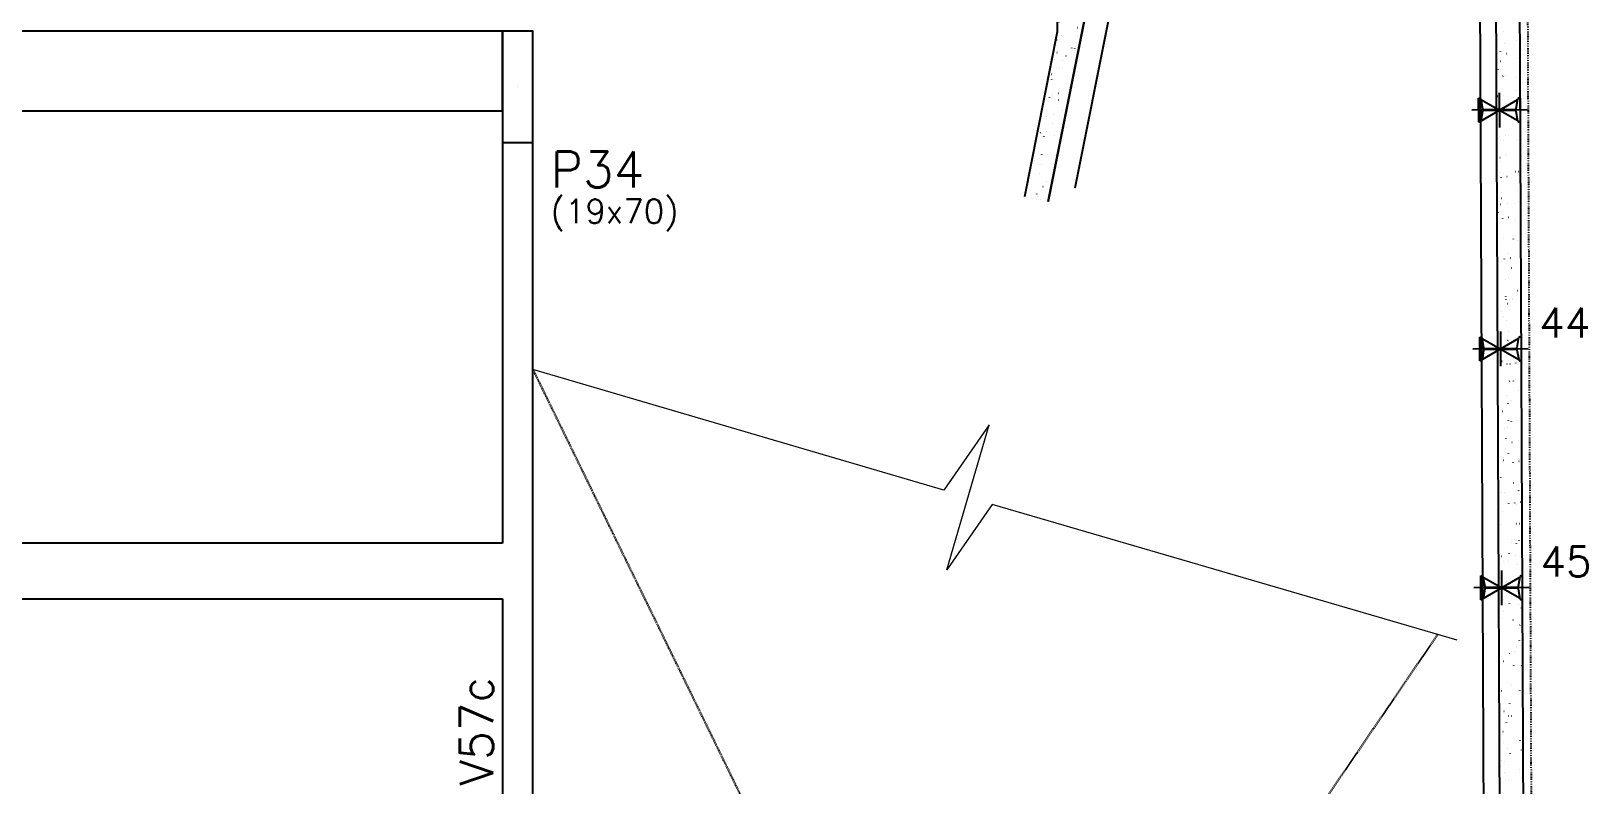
# Model space of a CAD drawing. Extents: x -40810 to 33675, y -2018 to 21213.
# Drawn here: x -8272 to -7294, y 10385 to 10858 of the extents above; entities that cross this region are included whole.
import ezdxf

# ---------------------------------------------------------------- set-up
doc = ezdxf.new("R2010")
doc.units = 0
doc.linetypes.add('ESTILO_TQS_0003', pattern=[1.5, 0.5, -0.4, 0.1, -0.5])
doc.linetypes.add('TRAZO_HUECO', pattern=[0.75, 0.5, -0.25])
doc.layers.get('0').update_dxf_attribs({"color": 1, "lineweight": 9})
for name, color, linetype in [('1', 5, 'Continuous'), ('12', 3, 'Continuous'), ('18', 9, 'Continuous'), ('19', 5, 'Continuous'), ('24', 5, 'ESTILO_TQS_0003'), ('241', 7, 'TRAZO_HUECO'), ('242', 3, 'Continuous'), ('3', 2, 'Continuous'), ('49', 20, 'Continuous'), ('51', 6, 'Continuous'), ('52', 21, 'Continuous'), ('8', 5, 'Continuous'), ('9', 3, 'Continuous'), ('STEPHANIE', 6, 'Continuous')]:
    doc.layers.add(name, color=color, linetype=linetype)
doc.styles.get("Standard").update_dxf_attribs({"font": 'romans.shx', "width": 0.8})

# ---------------------------------------------------------------- blocks, each defined once
blk = doc.blocks.new('_H9EFD498501-004')
for p, q in [((3967.277392, 2343.970867), (3967.277392, 2343.970867)), ((3967.277392, 2343.970867), (3967.277392, 2343.970867)), ((3967.277392, 2343.970867), (3967.277392, 2343.970867)), ((3967.303241, 2338.224489), (3967.303241, 2338.224489)), ((3967.303241, 2338.224489), (3967.303241, 2338.224489)), ((3971.76577, 2346.381658), (3971.77556, 2346.456016)), ((3972.8564, 2338.466945), (3972.931329, 2338.470216)), ((3980.063159, 2340.607229), (3980.108816, 2340.666731)), ((3967.335319, 2331.093151), (3967.376012, 2331.102173)), ((3970.101561, 2333.740736), (3970.111351, 2333.815094)), ((3970.9639, 2331.897588), (3971.037122, 2331.913821)), ((3973.808135, 2332.455524), (3973.853792, 2332.515025)), ((3981.364875, 2329.2547), (3981.374665, 2329.329058)), ((3967.36695, 2324.061208), (3967.36695, 2324.061208)), ((3967.36695, 2324.061208), (3967.36695, 2324.061208)), ((3967.667254, 2324.452572), (3967.712911, 2324.512074)), ((3968.613563, 2322.438265), (3968.623352, 2322.512623)), ((3970.064253, 2327.576401), (3970.10991, 2327.635902)), ((3967.393246, 2318.215436), (3967.393246, 2318.215436)), ((3967.393246, 2318.215436), (3967.393246, 2318.215436)), ((3967.393656, 2318.124302), (3967.393656, 2318.124302)), ((3967.393656, 2318.124302), (3967.393656, 2318.124302)), ((3967.393656, 2318.124302), (3967.393656, 2318.124302)), ((3967.415196, 2313.335767), (3967.415196, 2313.335767)), ((3967.415196, 2313.335767), (3967.415196, 2313.335767)), ((3967.415196, 2313.335767), (3967.415196, 2313.335767)), ((3967.658677, 2318.27428), (3967.731899, 2318.290513)), ((3971.683947, 2318.31162), (3971.758876, 2318.314891)), ((3973.557162, 2318.393406), (3973.632091, 2318.396678)), ((3979.774087, 2317.171466), (3979.783877, 2317.245824)), ((3980.238389, 2309.209904), (3980.284046, 2309.269405)), ((3967.451173, 2305.33772), (3967.451173, 2305.33772)), ((3967.451173, 2305.33772), (3967.451173, 2305.33772)), ((3967.451173, 2305.33772), (3967.451173, 2305.33772)), ((3968.380674, 2305.543786), (3968.453896, 2305.560019)), ((3972.041784, 2306.355434), (3972.115006, 2306.371667)), ((3973.983365, 2301.058198), (3974.029022, 2301.1177)), ((3978.109878, 2304.530544), (3978.119668, 2304.604902)), ((3967.484071, 2298.024115), (3967.484071, 2298.024115)), ((3967.484071, 2298.024115), (3967.484071, 2298.024115)), ((3967.508381, 2292.619835), (3967.508381, 2292.619835)), ((3967.508381, 2292.619835), (3967.508381, 2292.619835)), ((3967.5091, 2292.460005), (3967.5091, 2292.460005)), ((3967.5091, 2292.460005), (3967.5091, 2292.460005)), ((3967.842484, 2293.055246), (3967.888141, 2293.114748)), ((3968.736561, 2292.732126), (3968.809783, 2292.748359)), ((3970.239482, 2296.179075), (3970.285139, 2296.238577)), ((3971.110923, 2298.182466), (3971.185852, 2298.185738)), ((3976.62188, 2293.228072), (3976.631669, 2293.302431)), ((3981.226286, 2298.624113), (3981.301215, 2298.627384)), ((3967.567027, 2279.582289), (3967.567027, 2279.582289)), ((3967.567027, 2279.582289), (3967.567027, 2279.582289)), ((3967.567027, 2279.582289), (3967.567027, 2279.582289)), ((3969.458558, 2280.001631), (3969.531781, 2280.017864)), ((3973.119668, 2280.81328), (3973.192891, 2280.829513)), ((3975.031092, 2281.144838), (3975.040881, 2281.219196)), ((3967.574487, 2277.923928), (3967.574487, 2277.923928)), ((3967.574487, 2277.923928), (3967.574487, 2277.923928)), ((3967.574487, 2277.923928), (3967.574487, 2277.923928)), ((3969.93847, 2278.027141), (3970.013399, 2278.030413)), ((3971.811685, 2278.108928), (3971.886614, 2278.112199)), ((3980.413619, 2277.812578), (3980.459276, 2277.87208)), ((3980.653262, 2278.494959), (3980.728191, 2278.498231)), ((3967.624954, 2266.704574), (3967.624954, 2266.704574)), ((3967.624954, 2266.704574), (3967.624954, 2266.704574)), ((3967.649812, 2261.178462), (3967.649812, 2261.178462)), ((3967.649812, 2261.178462), (3967.649812, 2261.178462)), ((3968.017714, 2261.657921), (3968.063371, 2261.717422)), ((3969.814445, 2267.189972), (3969.887667, 2267.206205)), ((3970.414712, 2264.78175), (3970.460369, 2264.841251)), ((3973.366883, 2268.503916), (3973.376672, 2268.578274)), ((3974.158595, 2269.660873), (3974.204252, 2269.720374)), ((3967.664902, 2257.823741), (3967.664902, 2257.823741)), ((3967.664902, 2257.823741), (3967.664902, 2257.823741)), ((3967.682881, 2253.826858), (3967.682881, 2253.826858)), ((3967.682881, 2253.826858), (3967.682881, 2253.826858)), ((3967.682881, 2253.826858), (3967.682881, 2253.826858)), ((3969.365446, 2257.897988), (3969.440375, 2257.901259)), ((3970.536443, 2254.459477), (3970.609665, 2254.47571)), ((3971.878884, 2257.201445), (3971.888674, 2257.275803)), ((3974.197553, 2255.271126), (3974.270775, 2255.287359)), ((3979.480809, 2258.339634), (3979.555738, 2258.342906)), ((3981.354025, 2258.421421), (3981.428953, 2258.424692)), ((3967.740808, 2240.949142), (3967.740808, 2240.949142)), ((3967.740808, 2240.949142), (3967.740808, 2240.949142)), ((3970.288096, 2245.11821), (3970.297886, 2245.192569)), ((3970.892329, 2241.647818), (3970.965551, 2241.664051)), ((3980.588849, 2246.415253), (3980.634506, 2246.474754)), ((3967.755318, 2237.723554), (3967.755318, 2237.723554)), ((3967.755318, 2237.723554), (3967.755318, 2237.723554)), ((3967.755318, 2237.723554), (3967.755318, 2237.723554)), ((3968.192993, 2237.742663), (3968.267922, 2237.745934)), ((3968.623887, 2232.477288), (3968.633677, 2232.551647)), ((3970.066208, 2237.824449), (3970.141137, 2237.827721)), ((3970.589942, 2233.384424), (3970.635599, 2233.443925)), ((3974.333825, 2238.263547), (3974.379482, 2238.323048)), ((3978.907785, 2238.210481), (3978.982714, 2238.213752)), ((3981.3752, 2239.293724), (3981.384989, 2239.368082)), ((3967.791243, 2229.737088), (3967.791243, 2229.737088)), ((3967.791243, 2229.737088), (3967.791243, 2229.737088)), ((3967.798735, 2228.071427), (3967.798735, 2228.071427)), ((3967.798735, 2228.071427), (3967.798735, 2228.071427)), ((3967.798735, 2228.071427), (3967.798735, 2228.071427)), ((3967.806834, 2226.27115), (3967.806834, 2226.27115)), ((3968.192944, 2230.260595), (3968.238601, 2230.320097)), ((3971.614327, 2228.917323), (3971.687549, 2228.933556)), ((3975.275437, 2229.728972), (3975.348659, 2229.745205)), ((3979.887201, 2227.991252), (3979.896991, 2228.065611)), ((3967.845733, 2217.623366), (3967.845733, 2217.623366)), ((3967.845733, 2217.623366), (3967.845733, 2217.623366)), ((3967.845733, 2217.623366), (3967.845733, 2217.623366)), ((3967.856663, 2215.193711), (3967.856663, 2215.193711)), ((3967.856663, 2215.193711), (3967.856663, 2215.193711)), ((3971.970213, 2216.105664), (3972.043436, 2216.121896)), ((3977.735332, 2218.055156), (3977.810261, 2218.058427)), ((3978.296413, 2215.908018), (3978.306203, 2215.982376)), ((3979.608548, 2218.136942), (3979.683476, 2218.140213)), ((3980.764078, 2215.017927), (3980.809735, 2215.077428)), ((3967.91459, 2202.315996), (3967.91459, 2202.315996)), ((3967.91459, 2202.315996), (3967.91459, 2202.315996)), ((3967.91459, 2202.315996), (3967.91459, 2202.315996)), ((3970.765172, 2201.987098), (3970.810829, 2202.0466)), ((3972.692211, 2203.375169), (3972.765433, 2203.391402)), ((3974.509055, 2206.866221), (3974.554712, 2206.925723)), ((3976.353321, 2204.186817), (3976.426543, 2204.20305)), ((3976.632204, 2203.267096), (3976.641994, 2203.341454)), ((3967.932674, 2198.295715), (3967.932674, 2198.295715)), ((3967.932674, 2198.295715), (3967.932674, 2198.295715)), ((3967.936149, 2197.523179), (3967.936149, 2197.523179)), ((3968.320731, 2197.539971), (3968.39566, 2197.543242)), ((3968.368174, 2198.86327), (3968.413831, 2198.922771)), ((3975.144206, 2191.964625), (3975.153995, 2192.038983)), ((3977.162308, 2197.926002), (3977.237237, 2197.929274)), ((3967.972517, 2189.43828), (3967.972517, 2189.43828)), ((3967.972517, 2189.43828), (3967.972517, 2189.43828)), ((3973.048097, 2190.563509), (3973.12132, 2190.579742)), ((3980.939308, 2183.620601), (3980.984965, 2183.680103)), ((3968.026564, 2177.422992), (3968.026564, 2177.422992)), ((3968.026564, 2177.422992), (3968.026564, 2177.422992)), ((3968.026564, 2177.422992), (3968.026564, 2177.422992)), ((3968.030444, 2176.560565), (3968.030444, 2176.560565)), ((3968.030444, 2176.560565), (3968.030444, 2176.560565)), ((3968.030444, 2176.560565), (3968.030444, 2176.560565)), ((3973.553418, 2179.88139), (3973.563207, 2179.955749)), ((3973.770095, 2177.833015), (3973.843317, 2177.849248)), ((3974.684285, 2175.468896), (3974.729942, 2175.528397)), ((3975.989855, 2177.770677), (3976.064784, 2177.773949)), ((3977.431205, 2178.644663), (3977.504427, 2178.660896)), ((3977.863071, 2177.852463), (3977.937999, 2177.855735)), ((3968.074105, 2166.854342), (3968.074105, 2166.854342)), ((3968.074105, 2166.854342), (3968.074105, 2166.854342)), ((3968.088371, 2163.682849), (3968.088371, 2163.682849)), ((3968.088371, 2163.682849), (3968.088371, 2163.682849)), ((3968.543404, 2167.465944), (3968.589061, 2167.525445)), ((3970.940402, 2170.589773), (3970.986059, 2170.649274)), ((3971.889209, 2167.240468), (3971.898998, 2167.314827)), ((3974.125982, 2165.021355), (3974.199204, 2165.037588)), ((3968.11698, 2157.322805), (3968.11698, 2157.322805)), ((3968.11698, 2157.322805), (3968.11698, 2157.322805)), ((3970.40121, 2155.937997), (3970.411, 2156.012355)), ((3975.416831, 2157.641524), (3975.49176, 2157.644795)), ((3978.509089, 2153.102509), (3978.582311, 2153.118742)), ((3968.146298, 2150.805133), (3968.146298, 2150.805133)), ((3968.146298, 2150.805133), (3968.146298, 2150.805133)), ((3968.146298, 2150.805133), (3968.146298, 2150.805133)), ((3968.810422, 2143.854763), (3968.820212, 2143.929121)), ((3974.847979, 2152.29086), (3974.921201, 2152.307093)), ((3974.859514, 2144.07157), (3974.905171, 2144.131072)), ((3981.114538, 2152.223276), (3981.160195, 2152.282777)), ((3981.561735, 2150.671198), (3981.571524, 2150.745556)), ((3968.198471, 2139.206533), (3968.198471, 2139.206533)), ((3968.198471, 2139.206533), (3968.198471, 2139.206533)), ((3968.204225, 2137.927418), (3968.204225, 2137.927418)), ((3968.204225, 2137.927418), (3968.204225, 2137.927418)), ((3968.207395, 2137.222618), (3968.207395, 2137.222618)), ((3968.207395, 2137.222618), (3968.207395, 2137.222618)), ((3968.207395, 2137.222618), (3968.207395, 2137.222618)), ((3968.215536, 2135.412968), (3968.215536, 2135.412968)), ((3968.215536, 2135.412968), (3968.215536, 2135.412968)), ((3968.718633, 2136.068618), (3968.764291, 2136.12812)), ((3971.115632, 2139.192447), (3971.161289, 2139.251949)), ((3974.244378, 2137.486199), (3974.319307, 2137.48947)), ((3975.203866, 2139.479201), (3975.277088, 2139.495434)), ((3976.117594, 2137.567985), (3976.192522, 2137.571256)), ((3979.897526, 2138.030276), (3979.907315, 2138.104634)), ((3968.262152, 2125.049702), (3968.262152, 2125.049702)), ((3968.262152, 2125.049702), (3968.262152, 2125.049702)), ((3968.262152, 2125.049702), (3968.262152, 2125.049702)), ((3975.925863, 2126.748706), (3975.999086, 2126.764939)), ((3978.409527, 2126.727805), (3978.419317, 2126.802163)), ((3979.586973, 2127.560355), (3979.660196, 2127.576588)), ((3968.297811, 2117.122431), (3968.297811, 2117.122431)), ((3968.297811, 2117.122431), (3968.297811, 2117.122431)), ((3973.671354, 2117.357045), (3973.746283, 2117.360317)), ((3976.28175, 2113.937047), (3976.354972, 2113.95328)), ((3976.818739, 2114.64457), (3976.828529, 2114.718929)), ((3981.289768, 2120.82595), (3981.335425, 2120.885452)), ((3968.320079, 2112.171987), (3968.320079, 2112.171987)), ((3968.320079, 2112.171987), (3968.320079, 2112.171987)), ((3968.356966, 2103.971595), (3968.356966, 2103.971595)), ((3968.356966, 2103.971595), (3968.356966, 2103.971595)), ((3968.893863, 2104.671293), (3968.93952, 2104.730794)), ((3971.290861, 2107.795121), (3971.336519, 2107.854623)), ((3975.034744, 2112.674244), (3975.080401, 2112.733746)), ((3968.378006, 2099.294271), (3968.378006, 2099.294271)), ((3968.378006, 2099.294271), (3968.378006, 2099.294271)), ((3968.378006, 2099.294271), (3968.378006, 2099.294271)), ((3968.388226, 2097.022244), (3968.388226, 2097.022244)), ((3968.388226, 2097.022244), (3968.388226, 2097.022244)), ((3968.388226, 2097.022244), (3968.388226, 2097.022244)), ((3972.498901, 2097.20172), (3972.57383, 2097.204991)), ((3974.372116, 2097.283506), (3974.447045, 2097.286778)), ((3975.15453, 2102.003648), (3975.16432, 2102.078007)), ((3977.003748, 2101.206552), (3977.07697, 2101.222785)), ((3980.664858, 2102.018201), (3980.73808, 2102.034434)), ((3983.213693, 2097.669538), (3983.288622, 2097.672809)), ((3968.435933, 2086.416556), (3968.435933, 2086.416556)), ((3968.435933, 2086.416556), (3968.435933, 2086.416556)), ((3973.666532, 2090.701177), (3973.676321, 2090.775535)), ((3977.359634, 2088.394892), (3977.432856, 2088.411125)), ((3981.464998, 2089.428624), (3981.510655, 2089.488126)), ((3968.478642, 2076.922057), (3968.478642, 2076.922057)), ((3968.478642, 2076.922057), (3968.478642, 2076.922057)), ((3971.466091, 2076.397796), (3971.511748, 2076.457297)), ((3971.925877, 2077.072567), (3972.000806, 2077.075838)), ((3972.075744, 2078.617943), (3972.085533, 2078.692301)), ((3975.209974, 2081.276919), (3975.255631, 2081.33642)), ((3978.081632, 2075.664398), (3978.154854, 2075.680631)), ((3981.742742, 2076.476046), (3981.815964, 2076.492279)), ((3982.04124, 2077.514213), (3982.116169, 2077.517484)), ((3968.49386, 2073.53884), (3968.49386, 2073.53884)), ((3968.49386, 2073.53884), (3968.49386, 2073.53884)), ((3968.49386, 2073.53884), (3968.49386, 2073.53884)), ((3968.498397, 2072.530222), (3968.498397, 2072.530222)), ((3968.498397, 2072.530222), (3968.498397, 2072.530222)), ((3969.069093, 2073.273967), (3969.11475, 2073.333468)), ((3970.411535, 2065.977021), (3970.421324, 2066.051379)), ((3983.162847, 2072.793456), (3983.172637, 2072.867814)), ((3968.551787, 2060.661124), (3968.551787, 2060.661124)), ((3968.551787, 2060.661124), (3968.551787, 2060.661124)), ((3968.569057, 2056.82187), (3968.569057, 2056.82187)), ((3968.569057, 2056.82187), (3968.569057, 2056.82187)), ((3968.569057, 2056.82187), (3968.569057, 2056.82187)), ((3968.923536, 2054.674549), (3968.933326, 2054.748908)), ((3970.753424, 2056.917242), (3970.828353, 2056.920513)), ((3972.626639, 2056.999028), (3972.701568, 2057.002299)), ((3978.437518, 2062.852738), (3978.51074, 2062.868971)), ((3981.468216, 2057.385059), (3981.543145, 2057.388331)), ((3981.640228, 2058.031299), (3981.685885, 2058.0908)), ((3981.674849, 2061.490984), (3981.684638, 2061.565343)), ((3968.590109, 2052.141916), (3968.590109, 2052.141916)), ((3968.590109, 2052.141916), (3968.590109, 2052.141916)), ((3968.590109, 2052.141916), (3968.590109, 2052.141916)), ((3968.609714, 2047.783409), (3968.609714, 2047.783409)), ((3968.609714, 2047.783409), (3968.609714, 2047.783409)), ((3968.609714, 2047.783409), (3968.609714, 2047.783409)), ((3971.641321, 2045.00047), (3971.686978, 2045.059972)), ((3975.385204, 2049.879593), (3975.430861, 2049.939095)), ((3979.159516, 2050.122244), (3979.232738, 2050.138477)), ((3980.084061, 2049.40775), (3980.09385, 2049.482109)), ((3982.820626, 2050.933892), (3982.893848, 2050.950125)), ((3968.639828, 2041.088848), (3968.639828, 2041.088848)), ((3968.639828, 2041.088848), (3968.639828, 2041.088848)), ((3968.659473, 2036.721683), (3968.659473, 2036.721683)), ((3968.659473, 2036.721683), (3968.659473, 2036.721683)), ((3969.244323, 2041.876641), (3969.28998, 2041.936143)), ((3970.1804, 2036.788088), (3970.255329, 2036.79136)), ((3978.419852, 2036.766828), (3978.429641, 2036.841187)), ((3979.515402, 2037.310584), (3979.588625, 2037.326817)), ((3980.295763, 2037.229734), (3980.370692, 2037.233006)), ((3982.168979, 2037.311521), (3982.243907, 2037.314792)), ((3968.667641, 2034.905693), (3968.667641, 2034.905693)), ((3968.667641, 2034.905693), (3968.667641, 2034.905693)), ((3976.931853, 2025.464357), (3976.941643, 2025.538715)), ((3981.815457, 2026.633973), (3981.861114, 2026.693475)), ((3968.725568, 2022.027978), (3968.725568, 2022.027978)), ((3968.725568, 2022.027978), (3968.725568, 2022.027978)), ((3968.725568, 2022.027978), (3968.725568, 2022.027978)), ((3968.749888, 2016.621496), (3968.749888, 2016.621496)), ((3968.749888, 2016.621496), (3968.749888, 2016.621496)), ((3968.749888, 2016.621496), (3968.749888, 2016.621496)), ((3969.007947, 2016.632763), (3969.082876, 2016.636034)), ((3970.881162, 2016.714549), (3970.956091, 2016.717821)), ((3975.560434, 2018.482268), (3975.606091, 2018.541769)), ((3979.722739, 2017.100581), (3979.797668, 2017.103852)), ((3980.2374, 2024.580089), (3980.310622, 2024.596322)), ((3968.781259, 2009.647475), (3968.781259, 2009.647475)), ((3968.781259, 2009.647475), (3968.781259, 2009.647475)), ((3968.783495, 2009.150262), (3968.783495, 2009.150262)), ((3968.783495, 2009.150262), (3968.783495, 2009.150262)), ((3969.419553, 2010.479316), (3969.46521, 2010.538817)), ((3971.816551, 2013.603144), (3971.862208, 2013.662646)), ((3975.341065, 2013.381123), (3975.350855, 2013.455481)), ((3980.593287, 2011.76843), (3980.666509, 2011.784663)), ((3968.840304, 1996.521309), (3968.840304, 1996.521309)), ((3968.840304, 1996.521309), (3968.840304, 1996.521309)), ((3968.840304, 1996.521309), (3968.840304, 1996.521309)), ((3968.841423, 1996.272547), (3968.841423, 1996.272547)), ((3968.841423, 1996.272547), (3968.841423, 1996.272547)), ((3968.841423, 1996.272547), (3968.841423, 1996.272547)), ((3973.676856, 2000.740201), (3973.686646, 2000.814559)), ((3978.550286, 1996.945256), (3978.625215, 1996.948527)), ((3980.423502, 1997.027042), (3980.49843, 1997.030314)), ((3981.315284, 1999.037935), (3981.388506, 1999.054168)), ((3972.188858, 1989.437729), (3972.198647, 1989.512088)), ((3975.735664, 1987.084942), (3975.781321, 1987.144443)), ((3981.671171, 1986.226276), (3981.744393, 1986.242509)), ((3981.990687, 1995.236647), (3982.036344, 1995.296149)), ((3968.89935, 1983.394831), (3968.89935, 1983.394831)), ((3968.89935, 1983.394831), (3968.89935, 1983.394831)), ((3968.92269, 1978.206102), (3968.92269, 1978.206102)), ((3968.92269, 1978.206102), (3968.92269, 1978.206102)), ((3968.930719, 1976.421122), (3968.930719, 1976.421122)), ((3969.135685, 1976.430071), (3969.210614, 1976.433342)), ((3969.594783, 1979.08199), (3969.64044, 1979.141492)), ((3970.59807, 1977.354495), (3970.607859, 1977.428853)), ((3971.991781, 1982.205819), (3972.037438, 1982.26532)), ((3977.977262, 1976.816102), (3978.052191, 1976.819374)), ((3983.349382, 1984.17093), (3983.359172, 1984.245289)), ((3968.957277, 1970.517115), (3968.957277, 1970.517115)), ((3968.957277, 1970.517115), (3968.957277, 1970.517115)), ((3968.957277, 1970.517115), (3968.957277, 1970.517115)), ((3981.685173, 1971.530008), (3981.694963, 1971.604367)), ((3982.393168, 1973.495781), (3982.46639, 1973.512014)), ((3968.981746, 1965.077299), (3968.981746, 1965.077299)), ((3968.981746, 1965.077299), (3968.981746, 1965.077299)), ((3969.015204, 1957.6394), (3969.015204, 1957.6394)), ((3969.569059, 1957.762187), (3969.642281, 1957.77842)), ((3976.804809, 1956.660777), (3976.879738, 1956.664049)), ((3978.678025, 1956.742564), (3978.752953, 1956.745835)), ((3980.197175, 1960.227537), (3980.206964, 1960.301895)), ((3982.165917, 1963.839322), (3982.211574, 1963.898823)), ((3982.749055, 1960.684121), (3982.822277, 1960.700354)), ((3969.021135, 1956.320935), (3969.021135, 1956.320935)), ((3969.021135, 1956.320935), (3969.021135, 1956.320935)), ((3969.021135, 1956.320935), (3969.021135, 1956.320935)), ((3969.770012, 1947.684664), (3969.81567, 1947.744166)), ((3972.167011, 1950.808493), (3972.212668, 1950.867995)), ((3975.910893, 1955.687616), (3975.95655, 1955.747118)), ((3978.606387, 1948.144303), (3978.616176, 1948.218661)), ((3983.471052, 1947.953627), (3983.544275, 1947.96986)), ((3969.064121, 1946.764728), (3969.064121, 1946.764728)), ((3969.064121, 1946.764728), (3969.064121, 1946.764728)), ((3969.073131, 1944.761684), (3969.073131, 1944.761684)), ((3969.073131, 1944.761684), (3969.073131, 1944.761684)), ((3969.073131, 1944.761684), (3969.073131, 1944.761684)), ((3969.11155, 1936.220748), (3969.11155, 1936.220748)), ((3969.11155, 1936.220748), (3969.11155, 1936.220748)), ((3969.131058, 1931.883969), (3969.131058, 1931.883969)), ((3970.646943, 1932.220032), (3970.720165, 1932.236265)), ((3976.231785, 1936.531624), (3976.306714, 1936.534895)), ((3976.942178, 1935.503381), (3976.951967, 1935.577739)), ((3982.341147, 1932.441996), (3982.386804, 1932.501498)), ((3983.826939, 1935.141967), (3983.900161, 1935.1582)), ((3969.188985, 1919.006253), (3969.188985, 1919.006253)), ((3969.188985, 1919.006253), (3969.188985, 1919.006253)), ((3969.188985, 1919.006253), (3969.188985, 1919.006253)), ((3972.34224, 1919.411168), (3972.387898, 1919.470669)), ((3975.454179, 1924.200909), (3975.463969, 1924.275268)), ((3976.086123, 1924.290291), (3976.13178, 1924.349792)), ((3969.201965, 1916.120561), (3969.201965, 1916.120561)), ((3969.201965, 1916.120561), (3969.201965, 1916.120561)), ((3969.201965, 1916.120561), (3969.201965, 1916.120561)), ((3969.205551, 1915.323355), (3969.205551, 1915.323355)), ((3969.205551, 1915.323355), (3969.205551, 1915.323355)), ((3969.945242, 1916.287339), (3969.990899, 1916.34684)), ((3973.863391, 1912.117675), (3973.873181, 1912.192033)), ((3975.059332, 1916.376299), (3975.134261, 1916.37957)), ((3976.932548, 1916.458085), (3977.007476, 1916.461357)), ((3969.246912, 1906.128538), (3969.246912, 1906.128538)), ((3971.724827, 1906.677878), (3971.798049, 1906.694111)), ((3972.199182, 1899.476753), (3972.208972, 1899.551111)), ((3982.516377, 1901.044671), (3982.562034, 1901.104172)), ((3969.292381, 1896.020374), (3969.292381, 1896.020374)), ((3969.292381, 1896.020374), (3969.292381, 1896.020374)), ((3969.304839, 1893.250822), (3969.304839, 1893.250822)), ((3969.304839, 1893.250822), (3969.304839, 1893.250822)), ((3969.304839, 1893.250822), (3969.304839, 1893.250822)), ((3970.711184, 1888.174281), (3970.720973, 1888.24864)), ((3974.486308, 1896.247145), (3974.561237, 1896.250417)), ((3976.261353, 1892.892965), (3976.30701, 1892.952466)), ((3983.462496, 1894.990717), (3983.472286, 1895.065075)), ((3969.346982, 1883.881982), (3969.346982, 1883.881982)), ((3969.346982, 1883.881982), (3969.346982, 1883.881982)), ((3969.362766, 1880.373107), (3969.362766, 1880.373107)), ((3970.120472, 1884.890013), (3970.166129, 1884.949515)), ((3972.51747, 1888.013842), (3972.563127, 1888.073343)), ((3972.802711, 1881.135724), (3972.875933, 1881.151957)), ((3981.871708, 1882.907483), (3981.881498, 1882.981841)), ((3969.373384, 1878.012682), (3969.373384, 1878.012682)), ((3969.373384, 1878.012682), (3969.373384, 1878.012682)), ((3969.373384, 1878.012682), (3969.373384, 1878.012682)), ((3969.382796, 1875.920186), (3969.382796, 1875.920186)), ((3969.382796, 1875.920186), (3969.382796, 1875.920186)), ((3969.382796, 1875.920186), (3969.382796, 1875.920186)), ((3973.313855, 1876.09182), (3973.388784, 1876.095092)), ((3975.187071, 1876.173607), (3975.261999, 1876.176878)), ((3984.028647, 1876.559638), (3984.103576, 1876.56291))]:
    blk.add_line(p, q)
blk = doc.blocks.new('_H4EC27394F8-000')
for p, q in [((3627.499152, 2436.221095), (3627.499152, 2436.221095)), ((3627.499152, 2436.221095), (3627.499152, 2436.221095)), ((3636.115475, 2438.131287), (3636.188697, 2438.14752)), ((3639.921669, 2436.918056), (3639.931459, 2436.992415)), ((3642.394828, 2438.186016), (3642.440485, 2438.245517)), ((3644.791826, 2441.309844), (3644.837483, 2441.369346)), ((3627.499152, 2432.599069), (3627.499152, 2432.599069)), ((3627.499152, 2432.599069), (3627.499152, 2432.599069)), ((3627.499152, 2432.599069), (3627.499152, 2432.599069)), ((3636.139804, 2430.03431), (3636.185461, 2430.093812)), ((3651.008773, 2431.09357), (3651.018562, 2431.167928)), ((3627.499152, 2423.908995), (3627.499152, 2423.908995)), ((3627.499152, 2423.908995), (3627.499152, 2423.908995)), ((3627.499152, 2423.330537), (3627.499152, 2423.330537)), ((3627.499152, 2423.330537), (3627.499152, 2423.330537)), ((3627.499152, 2423.330537), (3627.499152, 2423.330537)), ((3627.499152, 2418.773593), (3627.499152, 2418.773593)), ((3627.499152, 2418.773593), (3627.499152, 2418.773593)), ((3629.998923, 2422.031358), (3630.04458, 2422.09086)), ((3632.395921, 2425.155187), (3632.441578, 2425.214689)), ((3633.522528, 2424.171982), (3633.597457, 2424.175253)), ((3636.837472, 2425.400793), (3636.910694, 2425.417026)), ((3638.25746, 2424.277134), (3638.26725, 2424.351493)), ((3640.498582, 2426.212441), (3640.571804, 2426.228674)), ((3643.637891, 2424.613628), (3643.71282, 2424.616899)), ((3645.511107, 2424.695414), (3645.586035, 2424.698686)), ((3649.520774, 2419.791098), (3649.530564, 2419.865457)), ((3627.499152, 2410.439979), (3627.499152, 2410.439979)), ((3627.499152, 2410.439979), (3627.499152, 2410.439979)), ((3636.769462, 2412.974663), (3636.779251, 2413.049021)), ((3637.193359, 2412.589133), (3637.266581, 2412.605366)), ((3642.570057, 2406.78869), (3642.615714, 2406.848192)), ((3644.967056, 2409.912519), (3645.012713, 2409.97202)), ((3647.929986, 2407.707864), (3647.939776, 2407.782222)), ((3648.710938, 2414.791642), (3648.756595, 2414.851143)), ((3627.499152, 2403.804861), (3627.499152, 2403.804861)), ((3627.499152, 2403.804861), (3627.499152, 2403.804861)), ((3627.499152, 2403.804861), (3627.499152, 2403.804861)), ((3627.499152, 2397.549422), (3627.499152, 2397.549422)), ((3627.499152, 2397.549422), (3627.499152, 2397.549422)), ((3627.499152, 2397.549422), (3627.499152, 2397.549422)), ((3632.350075, 2404.016656), (3632.425004, 2404.019928)), ((3634.223291, 2404.098443), (3634.298219, 2404.101714)), ((3635.178674, 2400.891429), (3635.188463, 2400.965787)), ((3636.315034, 2398.636984), (3636.360691, 2398.696486)), ((3637.915356, 2399.858638), (3637.988579, 2399.874871)), ((3641.576466, 2400.670287), (3641.649689, 2400.68652)), ((3643.064867, 2404.484474), (3643.139796, 2404.487746)), ((3627.499152, 2387.147904), (3627.499152, 2387.147904)), ((3627.499152, 2387.147904), (3627.499152, 2387.147904)), ((3630.174153, 2390.634033), (3630.21981, 2390.693534)), ((3632.571151, 2393.757861), (3632.616808, 2393.817363)), ((3633.514465, 2388.250507), (3633.524254, 2388.324865)), ((3646.265777, 2395.066942), (3646.275567, 2395.1413)), ((3627.499152, 2384.658864), (3627.499152, 2384.658864)), ((3627.499152, 2384.658864), (3627.499152, 2384.658864)), ((3627.499152, 2383.700726), (3627.499152, 2383.700726)), ((3627.499152, 2383.700726), (3627.499152, 2383.700726)), ((3631.777051, 2383.887503), (3631.85198, 2383.890774)), ((3638.271243, 2387.046979), (3638.344465, 2387.063212)), ((3641.892414, 2384.329149), (3641.967343, 2384.332421)), ((3643.76563, 2384.410936), (3643.840558, 2384.414207)), ((3644.777779, 2383.764471), (3644.787568, 2383.838829)), ((3645.142285, 2378.515193), (3645.187942, 2378.574695)), ((3648.886168, 2383.394316), (3648.931825, 2383.453818)), ((3627.499152, 2371.768306), (3627.499152, 2371.768306)), ((3627.499152, 2371.768306), (3627.499152, 2371.768306)), ((3627.499152, 2371.768306), (3627.499152, 2371.768306)), ((3632.026466, 2376.948035), (3632.036256, 2377.022394)), ((3638.993241, 2374.316484), (3639.066463, 2374.332717)), ((3642.654351, 2375.128133), (3642.727573, 2375.144366)), ((3642.745287, 2375.391364), (3642.790944, 2375.450866)), ((3643.186991, 2371.681236), (3643.19678, 2371.755595)), ((3627.499152, 2363.596591), (3627.499152, 2363.596591)), ((3627.499152, 2363.596591), (3627.499152, 2363.596591)), ((3627.499152, 2363.596591), (3627.499152, 2363.596591)), ((3627.499152, 2358.877748), (3627.499152, 2358.877748)), ((3627.499152, 2358.877748), (3627.499152, 2358.877748)), ((3630.349383, 2359.236707), (3630.39504, 2359.296209)), ((3630.435678, 2364.864801), (3630.445468, 2364.939159)), ((3630.604598, 2363.732178), (3630.679527, 2363.735449)), ((3632.477814, 2363.813964), (3632.552742, 2363.817236)), ((3632.746381, 2362.360536), (3632.792038, 2362.420037)), ((3636.490264, 2367.239659), (3636.535921, 2367.29916)), ((3639.349127, 2361.504825), (3639.422349, 2361.521058)), ((3641.31939, 2364.199996), (3641.394319, 2364.203267)), ((3641.522782, 2359.040314), (3641.532571, 2359.114673)), ((3627.499152, 2355.522214), (3627.499152, 2355.522214)), ((3627.499152, 2355.522214), (3627.499152, 2355.522214)), ((3628.771469, 2352.223879), (3628.781259, 2352.298237)), ((3640.071125, 2348.77433), (3640.144347, 2348.790563)), ((3626.997387, 2343.470549), (3626.997387, 2343.470549)), ((3626.997387, 2343.470549), (3626.997387, 2343.470549)), ((3627.283471, 2340.921408), (3627.29326, 2340.995766)), ((3627.49691, 2345.986694), (3627.49691, 2345.986694)), ((3627.49691, 2345.986694), (3627.49691, 2345.986694)), ((3627.49691, 2345.986694), (3627.49691, 2345.986694)), ((3630.031574, 2343.603024), (3630.106503, 2343.606296)), ((3640.034783, 2347.737843), (3640.044573, 2347.812201)), ((3640.146937, 2344.044671), (3640.221866, 2344.047942)), ((3642.020153, 2344.126457), (3642.095081, 2344.129729)), ((3624.819965, 2332.502672), (3624.819965, 2332.502672)), ((3625.692683, 2328.838173), (3625.702472, 2328.912532)), ((3627.247015, 2333.040736), (3627.320237, 2333.056969)), ((3632.921611, 2330.96321), (3632.967268, 2331.022712)), ((3636.665493, 2335.842333), (3636.71115, 2335.901835)), ((3638.443995, 2335.654609), (3638.453785, 2335.728967)), ((3640.427011, 2335.962671), (3640.500233, 2335.978903)), ((3622.143021, 2319.01865), (3622.143021, 2319.01865)), ((3622.143021, 2319.01865), (3622.143021, 2319.01865)), ((3622.971272, 2323.19063), (3622.971272, 2323.19063)), ((3622.971272, 2323.19063), (3622.971272, 2323.19063)), ((3622.971272, 2323.19063), (3622.971272, 2323.19063)), ((3623.941792, 2319.417428), (3624.015014, 2319.433661)), ((3624.269589, 2319.687676), (3624.315246, 2319.747177)), ((3628.859121, 2323.447699), (3628.93405, 2323.450971)), ((3630.524612, 2327.839381), (3630.57027, 2327.898883)), ((3630.732337, 2323.529486), (3630.807265, 2323.532757)), ((3636.779786, 2323.013687), (3636.789576, 2323.088045)), ((3621.579967, 2316.182492), (3621.579967, 2316.182492)), ((3624.028474, 2316.197251), (3624.038263, 2316.27161)), ((3635.291788, 2311.711215), (3635.301577, 2311.785574)), ((3618.945158, 2302.910712), (3618.945158, 2302.910712)), ((3619.44452, 2302.932514), (3619.519449, 2302.935786)), ((3619.466077, 2305.534628), (3619.466077, 2305.534628)), ((3619.466077, 2305.534628), (3619.466077, 2305.534628)), ((3619.466077, 2305.534628), (3619.466077, 2305.534628)), ((3622.540475, 2304.89478), (3622.550265, 2304.969138)), ((3624.663789, 2306.686933), (3624.737012, 2306.703166)), ((3628.286097, 2303.318546), (3628.361026, 2303.321817)), ((3628.324899, 2307.498582), (3628.398122, 2307.514814)), ((3633.09684, 2299.565885), (3633.142498, 2299.625386)), ((3633.927023, 2301.344798), (3633.927023, 2301.344798)), ((3633.927023, 2301.344798), (3633.927023, 2301.344798)), ((3633.927023, 2301.344798), (3633.927023, 2301.344798)), ((3616.789132, 2292.050606), (3616.789132, 2292.050606)), ((3616.789132, 2292.050606), (3616.789132, 2292.050606)), ((3620.949687, 2292.811546), (3620.959477, 2292.885904)), ((3625.019676, 2293.875273), (3625.092898, 2293.891506)), ((3630.699842, 2296.442056), (3630.745499, 2296.501557)), ((3614.919044, 2282.630793), (3614.919044, 2282.630793)), ((3614.919044, 2282.630793), (3614.919044, 2282.630793)), ((3616.998281, 2282.721575), (3617.073209, 2282.724846)), ((3618.303938, 2280.287398), (3618.349595, 2280.3469)), ((3619.285478, 2280.170624), (3619.295268, 2280.244982)), ((3620.700936, 2283.411227), (3620.746593, 2283.470729)), ((3624.444819, 2288.29035), (3624.490476, 2288.349852)), ((3625.741673, 2281.144779), (3625.814896, 2281.161012)), ((3627.113644, 2283.163221), (3627.188573, 2283.166492)), ((3628.98686, 2283.245007), (3629.061788, 2283.248279)), ((3629.402784, 2281.956427), (3629.476006, 2281.97266)), ((3613.110016, 2273.518547), (3613.110016, 2273.518547)), ((3613.110016, 2273.518547), (3613.110016, 2273.518547)), ((3614.112188, 2278.566584), (3614.112188, 2278.566584)), ((3614.112188, 2278.566584), (3614.112188, 2278.566584)), ((3614.112188, 2278.566584), (3614.112188, 2278.566584)), ((3610.892929, 2262.350874), (3610.892929, 2262.350874)), ((3610.892929, 2262.350874), (3610.892929, 2262.350874)), ((3610.892929, 2262.350874), (3610.892929, 2262.350874)), ((3611.435244, 2265.082562), (3611.435244, 2265.082562)), ((3612.917564, 2265.411184), (3612.990786, 2265.427417)), ((3615.825828, 2262.566249), (3615.900756, 2262.569521)), ((3617.699043, 2262.648036), (3617.773972, 2262.651307)), ((3617.79748, 2268.868152), (3617.807269, 2268.942511)), ((3626.09756, 2268.333119), (3626.170782, 2268.349352)), ((3608.758299, 2251.59854), (3608.758299, 2251.59854)), ((3608.758299, 2251.59854), (3608.758299, 2251.59854)), ((3609.612341, 2251.787876), (3609.685563, 2251.804109)), ((3616.206692, 2256.784918), (3616.216481, 2256.859276)), ((3620.876166, 2252.013901), (3620.921823, 2252.073403)), ((3624.620048, 2256.893025), (3624.665706, 2256.952526)), ((3608.389143, 2242.137422), (3608.389143, 2242.137422)), ((3608.389143, 2242.137422), (3608.389143, 2242.137422)), ((3612.648783, 2241.291768), (3612.648783, 2241.291768)), ((3612.648783, 2241.291768), (3612.648783, 2241.291768)), ((3614.12831, 2240.998042), (3614.12831, 2240.998042)), ((3614.542483, 2244.143996), (3614.552272, 2244.218354)), ((3615.252804, 2242.437096), (3615.327732, 2242.440367)), ((3616.744921, 2240.478574), (3616.744921, 2240.478574)), ((3616.744921, 2240.478574), (3616.744921, 2240.478574)), ((3618.479168, 2248.890073), (3618.524825, 2248.949574))]:
    blk.add_line(p, q)

msp = doc.modelspace()

# ---------------------------------------------------------------- linework, layer by layer
at = {"linetype": 'Continuous', "ltscale": 30}
for points in [[(-7976.184, 10788.12), (-7976.184, 10808.12), (-8801.184, 10808.12), (-8972.184, 10808.12), (-8972.184, 10536.62), (-7976.184, 10536.62)], [(-7976.184, 10501.62), (-8972.184, 10501.62), (-8972.184, 10469.62), (-8972.184, 10361.62), (-7976.184, 10361.62)]]:
    msp.add_lwpolyline(points, close=True, dxfattribs=at)
msp.add_lwpolyline([(-7376.186, 10475.539), (-7668.507, 10560.858), (-7697.005, 10519.709), (-7670.397, 10610.876), (-7698.896, 10569.727), (-7957.184, 10645.697)])
at = {"layer": '1'}
for points in [[(-8801.184, 10808.12), (-7976.184, 10808.12)], [(-7976.184, 10788.12), (-7976.184, 10536.62)], [(-7957.184, 10519.12), (-7957.184, 10788.12)], [(-7976.184, 10536.62), (-8972.184, 10536.62)], [(-7957.184, 10344.37), (-7957.184, 10519.12)], [(-8972.184, 10501.62), (-7976.184, 10501.62)], [(-7976.184, 10501.62), (-7976.184, 10361.62)]]:
    msp.add_lwpolyline(points, dxfattribs=at)
at = {"layer": '18'}
for points in [[(-7627.525, 11079.014), (-7627.525, 10978.12), (-7597.525, 10978.12), (-7597.525, 10930.387), (-7633.374, 10751.125)], [(-7633.374, 10751.125), (-7597.525, 10930.387), (-7597.525, 10978.12), (-7627.525, 10978.12), (-7627.525, 11079.014)], [(-7616.36, 10759.707), (-7572.677, 10978.12), (-7569.712, 10978.12), (-7569.712, 11022.867), (-7612.525, 11022.867), (-7612.525, 11064.56)]]:
    msp.add_lwpolyline(points, dxfattribs=at)
at = {"layer": '19'}
for p, q in [((-7627.525, 10953.12), (-7627.525, 10857.618)), ((-7627.525, 10857.618), (-7648.087, 10754.045))]:
    msp.add_line(p, q, dxfattribs=at)
at = {"layer": '24'}
msp.add_line((-7339.339, 12507.92), (-7322.183, 8693.78), dxfattribs=at)
at = {"layer": '241'}
for p, q in [((-7957.184, 10645.697), (-7387.926, 9479.353)), ((-7957.184, 9645.938), (-7388.426, 10479.112))]:
    msp.add_line(p, q, dxfattribs=at)
at = {"layer": '242'}
msp.add_line((-7966.684, 10823.12), (-7966.684, 10823.12), dxfattribs=at)
at = {"layer": '3'}
msp.add_lwpolyline([(-7976.184, 10788.12), (-7957.184, 10788.12), (-7957.184, 10858.12), (-7976.184, 10858.12), (-7976.184, 10788.12)], dxfattribs=at)
at = {"layer": '49'}
for p, q in [((-7346.799, 13054.683), (-7327.205, 8698.753)), ((-7361.732, 13039.706), (-7349.705, 10366.032)), ((-7371.687, 13029.706), (-7354.435, 9194.486))]:
    msp.add_line(p, q, dxfattribs=at)
at = {"layer": '51'}
for p, q in [((-7362.729, 10815.973), (-7361.975, 10815.976)), ((-7362.662, 10800.973), (-7362.729, 10815.973)), ((-7361.364, 10815.496), (-7360.272, 10809.36)), ((-7361.298, 10815.123), (-7338.093, 10801.94)), ((-7361.238, 10801.836), (-7338.153, 10815.227)), ((-7349.744, 10819.44), (-7349.646, 10797.623)), ((-7339.127, 10809.456), (-7338.09, 10815.601)), ((-7337.483, 10816.087), (-7336.729, 10816.09)), ((-7336.729, 10816.09), (-7336.662, 10801.09)), ((-7332.347, 10808.61), (-7367.044, 10808.454)), ((-7361.907, 10800.977), (-7362.662, 10800.973)), ((-7360.264, 10807.608), (-7361.301, 10801.462)), ((-7359.662, 10808.88), (-7339.733, 10808.97)), ((-7339.73, 10808.183), (-7359.658, 10808.093)), ((-7338.027, 10801.567), (-7339.119, 10807.703)), ((-7336.662, 10801.09), (-7337.416, 10801.087)), ((-7362.054, 10665.982), (-7361.3, 10665.986)), ((-7361.987, 10650.982), (-7362.054, 10665.982)), ((-7360.689, 10665.505), (-7359.597, 10659.37)), ((-7360.623, 10665.132), (-7337.418, 10651.949)), ((-7360.563, 10651.845), (-7337.478, 10665.236)), ((-7349.07, 10669.45), (-7348.972, 10647.632)), ((-7338.452, 10659.465), (-7337.415, 10665.61)), ((-7336.809, 10666.096), (-7336.055, 10666.099)), ((-7336.055, 10666.099), (-7335.987, 10651.099)), ((-7331.672, 10658.619), (-7366.369, 10658.463)), ((-7359.589, 10657.617), (-7360.626, 10651.471)), ((-7358.988, 10658.889), (-7339.058, 10658.979)), ((-7339.055, 10658.192), (-7358.983, 10658.102)), ((-7337.352, 10651.576), (-7338.444, 10657.712)), ((-7361.233, 10650.986), (-7361.987, 10650.982)), ((-7335.987, 10651.099), (-7336.741, 10651.096)), ((-7348.395, 10519.45), (-7348.297, 10497.632)), ((-7330.997, 10508.619), (-7365.695, 10508.463)), ((-7361.38, 10515.982), (-7360.625, 10515.986)), ((-7361.312, 10500.982), (-7361.38, 10515.982)), ((-7360.015, 10515.505), (-7358.923, 10509.37)), ((-7358.915, 10507.617), (-7359.952, 10501.471)), ((-7359.948, 10515.132), (-7336.744, 10501.949)), ((-7359.888, 10501.845), (-7336.803, 10515.236)), ((-7358.313, 10508.889), (-7338.384, 10508.979)), ((-7338.38, 10508.192), (-7358.308, 10508.102)), ((-7337.777, 10509.465), (-7336.74, 10515.61)), ((-7336.677, 10501.576), (-7337.769, 10507.712)), ((-7336.134, 10516.096), (-7335.38, 10516.099)), ((-7335.38, 10516.099), (-7335.312, 10501.099)), ((-7360.558, 10500.986), (-7361.312, 10500.982)), ((-7335.312, 10501.099), (-7336.066, 10501.096))]:
    msp.add_line(p, q, dxfattribs=at)
for centre, start, end in [((-7361.972, 10815.351), 13.396504, 90.257729), ((-7337.481, 10815.462), 90.257729, 167.118955), ((-7361.91, 10801.602), 270.257729, 347.118955), ((-7359.664, 10809.505), 193.396581, 270.362725), ((-7359.655, 10807.468), 90.257729, 167.118955), ((-7339.736, 10809.595), 270.257729, 347.118955), ((-7339.727, 10807.558), 13.396504, 90.257729), ((-7337.419, 10801.712), 193.396504, 270.257729), ((-7361.297, 10665.361), 13.396504, 90.257729), ((-7336.806, 10665.471), 90.257729, 167.118955), ((-7358.989, 10659.514), 193.396581, 270.362725), ((-7358.98, 10657.477), 90.257729, 167.118955), ((-7339.061, 10659.604), 270.257729, 347.118955), ((-7339.052, 10657.567), 13.396504, 90.257729), ((-7361.236, 10651.611), 270.257729, 347.118955), ((-7336.744, 10651.721), 193.396504, 270.257729), ((-7360.623, 10515.361), 13.396504, 90.257729), ((-7358.315, 10509.514), 193.396581, 270.362725), ((-7358.305, 10507.477), 90.257729, 167.118955), ((-7338.387, 10509.604), 270.257729, 347.118955), ((-7338.377, 10507.567), 13.396504, 90.257729), ((-7336.131, 10515.471), 90.257729, 167.118955), ((-7360.561, 10501.611), 270.257729, 347.118955), ((-7336.069, 10501.721), 193.396504, 270.257729)]:
    msp.add_arc(centre, 0.625, start, end, dxfattribs=at)
at = {"layer": 'STEPHANIE', "linetype": 'Continuous'}
msp.add_lwpolyline([(-7976.184, 10858.12), (-8813.684, 10858.12), (-9007.184, 10858.12), (-9007.184, 10833.12), (-9007.184, 10808.12), (-8801.184, 10808.12), (-7976.184, 10808.12)], close=True, dxfattribs=at)

# ---------------------------------------------------------------- block references
at = {"layer": '19'}
for name, p in [('_H9EFD498501-004', (-11319.185, 8511.62)), ('_H4EC27394F8-000', (-11255.024, 8511.62))]:
    msp.add_blockref(name, p, dxfattribs=at)

# ---------------------------------------------------------------- texts
at = {"layer": '12'}
msp.add_text('(19x70)', height=15, dxfattribs=at).set_placement((-7945.934, 10737.495))
at = {"layer": '52'}
for s, p in [('44', (-7324.635, 10665.636)), ('45', (-7323.96, 10515.636))]:
    msp.add_text(s, height=18.75, dxfattribs=at).set_placement(p)
at = {"layer": '8'}
msp.add_text('V57c', height=21, rotation=90, dxfattribs=at).set_placement((-7982.036, 10384.19))
at = {"layer": '9'}
msp.add_text('P34', height=22.5, dxfattribs=at).set_placement((-7945.934, 10759.995))

doc.saveas('drawing.dxf')
